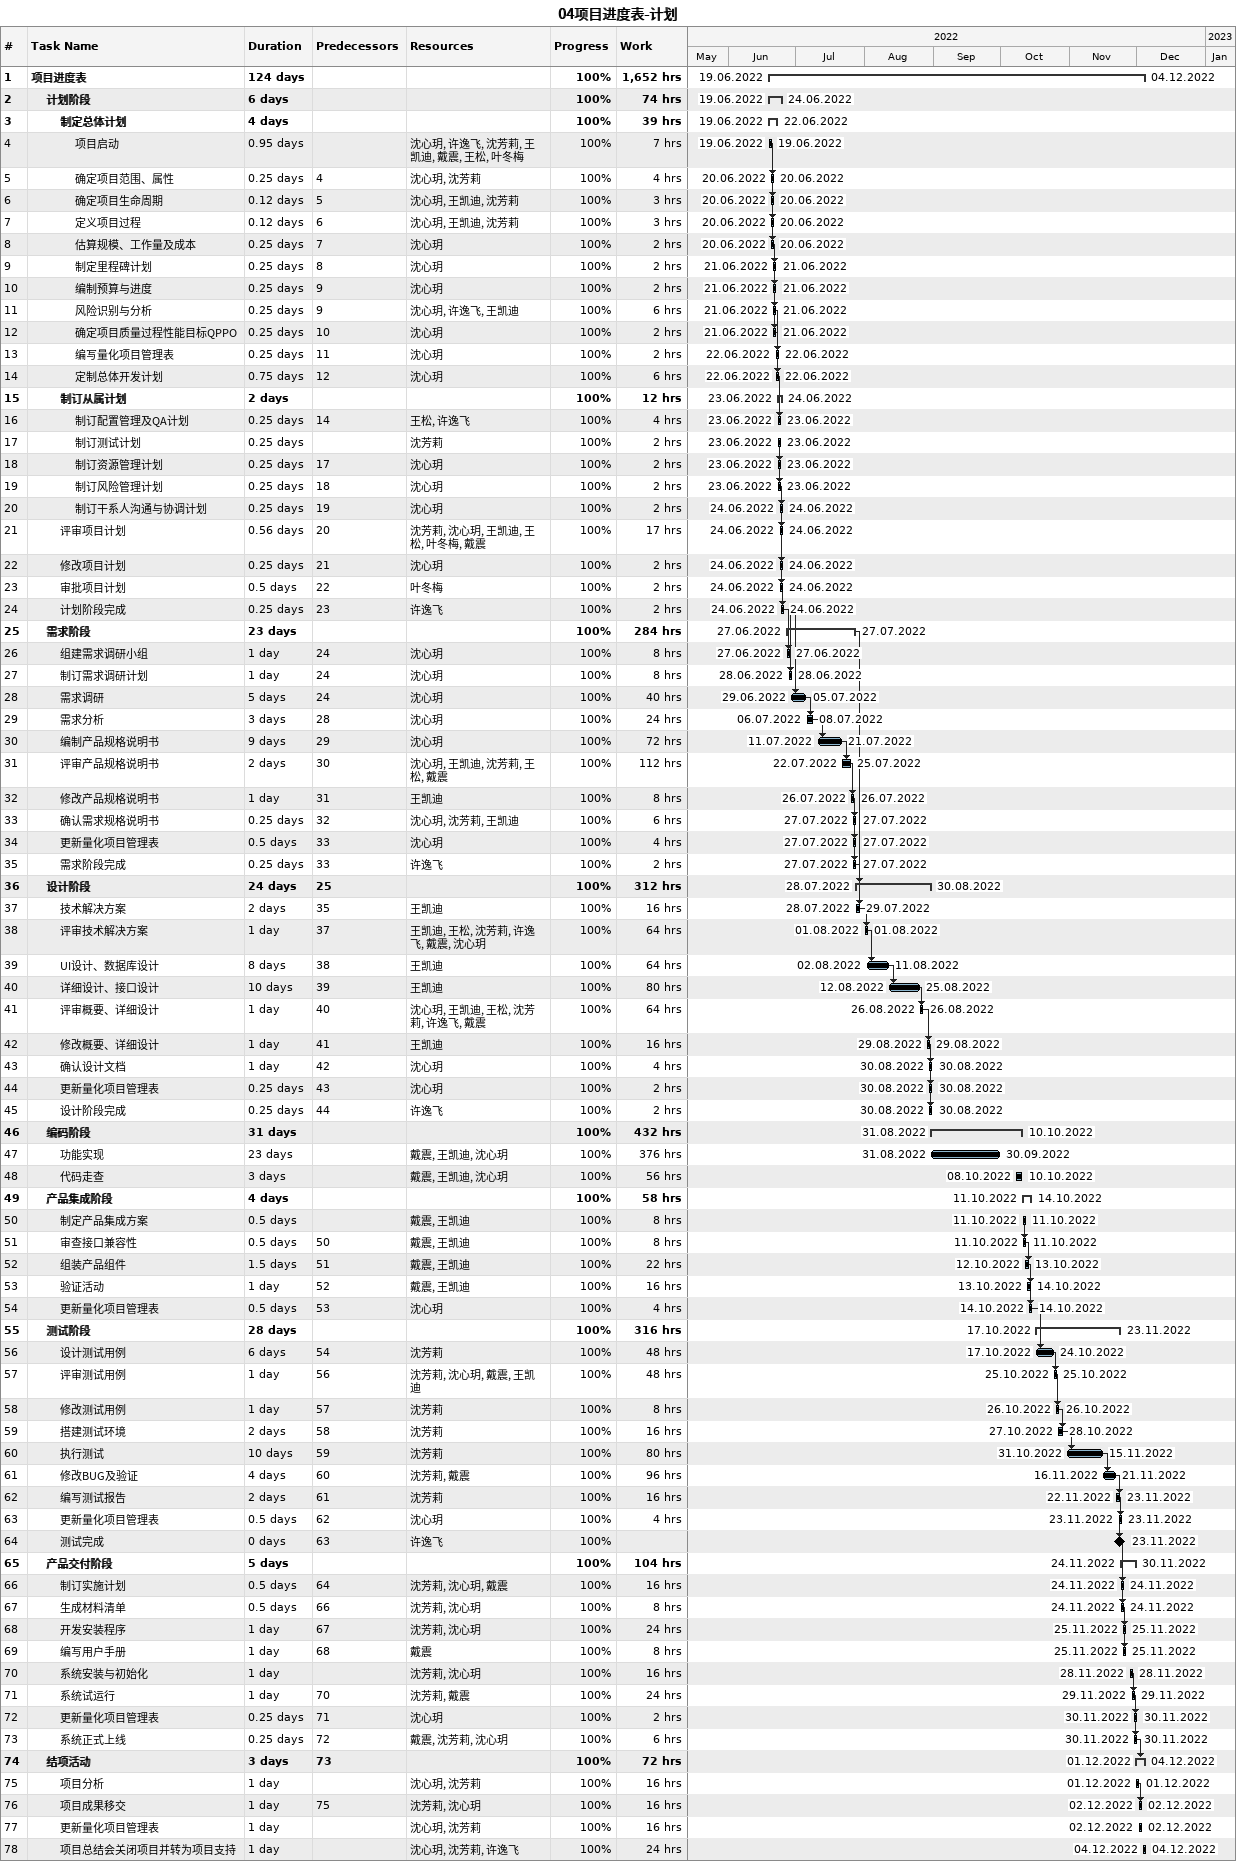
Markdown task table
04项目进度表-计划

| ID | Level | Task | Duration | Start | Finish | Predecessors | Resources | % complete | Work (h) |
|---|---|---|---|---|---|---|---|---|---|
| 1 | 1 | **项目进度表** | 124d | 2022-06-19 | 2022-12-04 |  |  | 100 | 1652 |
| 2 | 2 | **计划阶段** | 6d | 2022-06-19 | 2022-06-24 |  |  | 100 | 74 |
| 3 | 3 | **制定总体计划** | 4d | 2022-06-19 | 2022-06-22 |  |  | 100 | 39 |
| 4 | 4 | 项目启动 | 0.95d | 2022-06-19 | 2022-06-19 |  | 沈心玥, 许逸飞, 沈芳莉, 王凯迪, 戴震, 王松, 叶冬梅 | 100 | 7 |
| 5 | 4 | 确定项目范围、属性 | 0.25d | 2022-06-20 | 2022-06-20 | 4 | 沈心玥, 沈芳莉 | 100 | 4 |
| 6 | 4 | 确定项目生命周期 | 0.12d | 2022-06-20 | 2022-06-20 | 5 | 沈心玥, 王凯迪, 沈芳莉 | 100 | 3 |
| 7 | 4 | 定义项目过程 | 0.12d | 2022-06-20 | 2022-06-20 | 6 | 沈心玥, 王凯迪, 沈芳莉 | 100 | 3 |
| 8 | 4 | 估算规模、工作量及成本 | 0.25d | 2022-06-20 | 2022-06-20 | 7 | 沈心玥 | 100 | 2 |
| 9 | 4 | 制定里程碑计划 | 0.25d | 2022-06-21 | 2022-06-21 | 8 | 沈心玥 | 100 | 2 |
| 10 | 4 | 编制预算与进度 | 0.25d | 2022-06-21 | 2022-06-21 | 9 | 沈心玥 | 100 | 2 |
| 11 | 4 | 风险识别与分析 | 0.25d | 2022-06-21 | 2022-06-21 | 9 | 沈心玥, 许逸飞, 王凯迪 | 100 | 6 |
| 12 | 4 | 确定项目质量过程性能目标QPPO | 0.25d | 2022-06-21 | 2022-06-21 | 10 | 沈心玥 | 100 | 2 |
| 13 | 4 | 编写量化项目管理表 | 0.25d | 2022-06-22 | 2022-06-22 | 11 | 沈心玥 | 100 | 2 |
| 14 | 4 | 定制总体开发计划 | 0.75d | 2022-06-22 | 2022-06-22 | 12 | 沈心玥 | 100 | 6 |
| 15 | 3 | **制订从属计划** | 2d | 2022-06-23 | 2022-06-24 |  |  | 100 | 12 |
| 16 | 4 | 制订配置管理及QA计划 | 0.25d | 2022-06-23 | 2022-06-23 | 14 | 王松, 许逸飞 | 100 | 4 |
| 17 | 4 | 制订测试计划 | 0.25d | 2022-06-23 | 2022-06-23 |  | 沈芳莉 | 100 | 2 |
| 18 | 4 | 制订资源管理计划 | 0.25d | 2022-06-23 | 2022-06-23 | 17 | 沈心玥 | 100 | 2 |
| 19 | 4 | 制订风险管理计划 | 0.25d | 2022-06-23 | 2022-06-23 | 18 | 沈心玥 | 100 | 2 |
| 20 | 4 | 制订干系人沟通与协调计划 | 0.25d | 2022-06-24 | 2022-06-24 | 19 | 沈心玥 | 100 | 2 |
| 21 | 3 | 评审项目计划 | 0.56d | 2022-06-24 | 2022-06-24 | 20 | 沈芳莉, 沈心玥, 王凯迪, 王松, 叶冬梅, 戴震 | 100 | 17 |
| 22 | 3 | 修改项目计划 | 0.25d | 2022-06-24 | 2022-06-24 | 21 | 沈心玥 | 100 | 2 |
| 23 | 3 | 审批项目计划 | 0.5d | 2022-06-24 | 2022-06-24 | 22 | 叶冬梅 | 100 | 2 |
| 24 | 3 | 计划阶段完成 | 0.25d | 2022-06-24 | 2022-06-24 | 23 | 许逸飞 | 100 | 2 |
| 25 | 2 | **需求阶段** | 23d | 2022-06-27 | 2022-07-27 |  |  | 100 | 284 |
| 26 | 3 | 组建需求调研小组 | 1d | 2022-06-27 | 2022-06-27 | 24 | 沈心玥 | 100 | 8 |
| 27 | 3 | 制订需求调研计划 | 1d | 2022-06-28 | 2022-06-28 | 24 | 沈心玥 | 100 | 8 |
| 28 | 3 | 需求调研 | 5d | 2022-06-29 | 2022-07-05 | 24 | 沈心玥 | 100 | 40 |
| 29 | 3 | 需求分析 | 3d | 2022-07-06 | 2022-07-08 | 28 | 沈心玥 | 100 | 24 |
| 30 | 3 | 编制产品规格说明书 | 9d | 2022-07-11 | 2022-07-21 | 29 | 沈心玥 | 100 | 72 |
| 31 | 3 | 评审产品规格说明书 | 2d | 2022-07-22 | 2022-07-25 | 30 | 沈心玥, 王凯迪, 沈芳莉, 王松, 戴震 | 100 | 112 |
| 32 | 3 | 修改产品规格说明书 | 1d | 2022-07-26 | 2022-07-26 | 31 | 王凯迪 | 100 | 8 |
| 33 | 3 | 确认需求规格说明书 | 0.25d | 2022-07-27 | 2022-07-27 | 32 | 沈心玥, 沈芳莉, 王凯迪 | 100 | 6 |
| 34 | 3 | 更新量化项目管理表 | 0.5d | 2022-07-27 | 2022-07-27 | 33 | 沈心玥 | 100 | 4 |
| 35 | 3 | 需求阶段完成 | 0.25d | 2022-07-27 | 2022-07-27 | 33 | 许逸飞 | 100 | 2 |
| 36 | 2 | **设计阶段** | 24d | 2022-07-28 | 2022-08-30 | 25 |  | 100 | 312 |
| 37 | 3 | 技术解决方案 | 2d | 2022-07-28 | 2022-07-29 | 35 | 王凯迪 | 100 | 16 |
| 38 | 3 | 评审技术解决方案 | 1d | 2022-08-01 | 2022-08-01 | 37 | 王凯迪, 王松, 沈芳莉, 许逸飞, 戴震, 沈心玥 | 100 | 64 |
| 39 | 3 | UI设计、数据库设计 | 8d | 2022-08-02 | 2022-08-11 | 38 | 王凯迪 | 100 | 64 |
| 40 | 3 | 详细设计、接口设计 | 10d | 2022-08-12 | 2022-08-25 | 39 | 王凯迪 | 100 | 80 |
| 41 | 3 | 评审概要、详细设计 | 1d | 2022-08-26 | 2022-08-26 | 40 | 沈心玥, 王凯迪, 王松, 沈芳莉, 许逸飞, 戴震 | 100 | 64 |
| 42 | 3 | 修改概要、详细设计 | 1d | 2022-08-29 | 2022-08-29 | 41 | 王凯迪 | 100 | 16 |
| 43 | 3 | 确认设计文档 | 1d | 2022-08-30 | 2022-08-30 | 42 | 沈心玥 | 100 | 4 |
| 44 | 3 | 更新量化项目管理表 | 0.25d | 2022-08-30 | 2022-08-30 | 43 | 沈心玥 | 100 | 2 |
| 45 | 3 | 设计阶段完成 | 0.25d | 2022-08-30 | 2022-08-30 | 44 | 许逸飞 | 100 | 2 |
| 46 | 2 | **编码阶段** | 31d | 2022-08-31 | 2022-10-10 |  |  | 100 | 432 |
| 47 | 3 | 功能实现 | 23d | 2022-08-31 | 2022-09-30 |  | 戴震, 王凯迪, 沈心玥 | 100 | 376 |
| 48 | 3 | 代码走查 | 3d | 2022-10-08 | 2022-10-10 |  | 戴震, 王凯迪, 沈心玥 | 100 | 56 |
| 49 | 2 | **产品集成阶段** | 4d | 2022-10-11 | 2022-10-14 |  |  | 100 | 58 |
| 50 | 3 | 制定产品集成方案 | 0.5d | 2022-10-11 | 2022-10-11 |  | 戴震, 王凯迪 | 100 | 8 |
| 51 | 3 | 审查接口兼容性 | 0.5d | 2022-10-11 | 2022-10-11 | 50 | 戴震, 王凯迪 | 100 | 8 |
| 52 | 3 | 组装产品组件 | 1.5d | 2022-10-12 | 2022-10-13 | 51 | 戴震, 王凯迪 | 100 | 22 |
| 53 | 3 | 验证活动 | 1d | 2022-10-13 | 2022-10-14 | 52 | 戴震, 王凯迪 | 100 | 16 |
| 54 | 3 | 更新量化项目管理表 | 0.5d | 2022-10-14 | 2022-10-14 | 53 | 沈心玥 | 100 | 4 |
| 55 | 2 | **测试阶段** | 28d | 2022-10-17 | 2022-11-23 |  |  | 100 | 316 |
| 56 | 3 | 设计测试用例 | 6d | 2022-10-17 | 2022-10-24 | 54 | 沈芳莉 | 100 | 48 |
| 57 | 3 | 评审测试用例 | 1d | 2022-10-25 | 2022-10-25 | 56 | 沈芳莉, 沈心玥, 戴震, 王凯迪 | 100 | 48 |
| 58 | 3 | 修改测试用例 | 1d | 2022-10-26 | 2022-10-26 | 57 | 沈芳莉 | 100 | 8 |
| 59 | 3 | 搭建测试环境 | 2d | 2022-10-27 | 2022-10-28 | 58 | 沈芳莉 | 100 | 16 |
| 60 | 3 | 执行测试 | 10d | 2022-10-31 | 2022-11-15 | 59 | 沈芳莉 | 100 | 80 |
| 61 | 3 | 修改BUG及验证 | 4d | 2022-11-16 | 2022-11-21 | 60 | 沈芳莉, 戴震 | 100 | 96 |
| 62 | 3 | 编写测试报告 | 2d | 2022-11-22 | 2022-11-23 | 61 | 沈芳莉 | 100 | 16 |
| 63 | 3 | 更新量化项目管理表 | 0.5d | 2022-11-23 | 2022-11-23 | 62 | 沈心玥 | 100 | 4 |
| 64 | 3 | 测试完成 | 0d | 2022-11-23 | 2022-11-23 | 63 | 许逸飞 | 100 |  |
| 65 | 2 | **产品交付阶段** | 5d | 2022-11-24 | 2022-11-30 |  |  | 100 | 104 |
| 66 | 3 | 制订实施计划 | 0.5d | 2022-11-24 | 2022-11-24 | 64 | 沈芳莉, 沈心玥, 戴震 | 100 | 16 |
| 67 | 3 | 生成材料清单 | 0.5d | 2022-11-24 | 2022-11-24 | 66 | 沈芳莉, 沈心玥 | 100 | 8 |
| 68 | 3 | 开发安装程序 | 1d | 2022-11-25 | 2022-11-25 | 67 | 沈芳莉, 沈心玥 | 100 | 24 |
| 69 | 3 | 编写用户手册 | 1d | 2022-11-25 | 2022-11-25 | 68 | 戴震 | 100 | 8 |
| 70 | 3 | 系统安装与初始化 | 1d | 2022-11-28 | 2022-11-28 |  | 沈芳莉, 沈心玥 | 100 | 16 |
| 71 | 3 | 系统试运行 | 1d | 2022-11-29 | 2022-11-29 | 70 | 沈芳莉, 戴震 | 100 | 24 |
| 72 | 3 | 更新量化项目管理表 | 0.25d | 2022-11-30 | 2022-11-30 | 71 | 沈心玥 | 100 | 2 |
| 73 | 3 | 系统正式上线 | 0.25d | 2022-11-30 | 2022-11-30 | 72 | 戴震, 沈芳莉, 沈心玥 | 100 | 6 |
| 74 | 2 | **结项活动** | 3d | 2022-12-01 | 2022-12-04 | 73 |  | 100 | 72 |
| 75 | 3 | 项目分析 | 1d | 2022-12-01 | 2022-12-01 |  | 沈心玥, 沈芳莉 | 100 | 16 |
| 76 | 3 | 项目成果移交 | 1d | 2022-12-02 | 2022-12-02 | 75 | 沈芳莉, 沈心玥 | 100 | 16 |
| 77 | 3 | 更新量化项目管理表 | 1d | 2022-12-02 | 2022-12-02 |  | 沈心玥, 沈芳莉 | 100 | 16 |
| 78 | 3 | 项目总结会关闭项目并转为项目支持 | 1d | 2022-12-04 | 2022-12-04 |  | 沈心玥, 沈芳莉, 许逸飞 | 100 | 24 |
